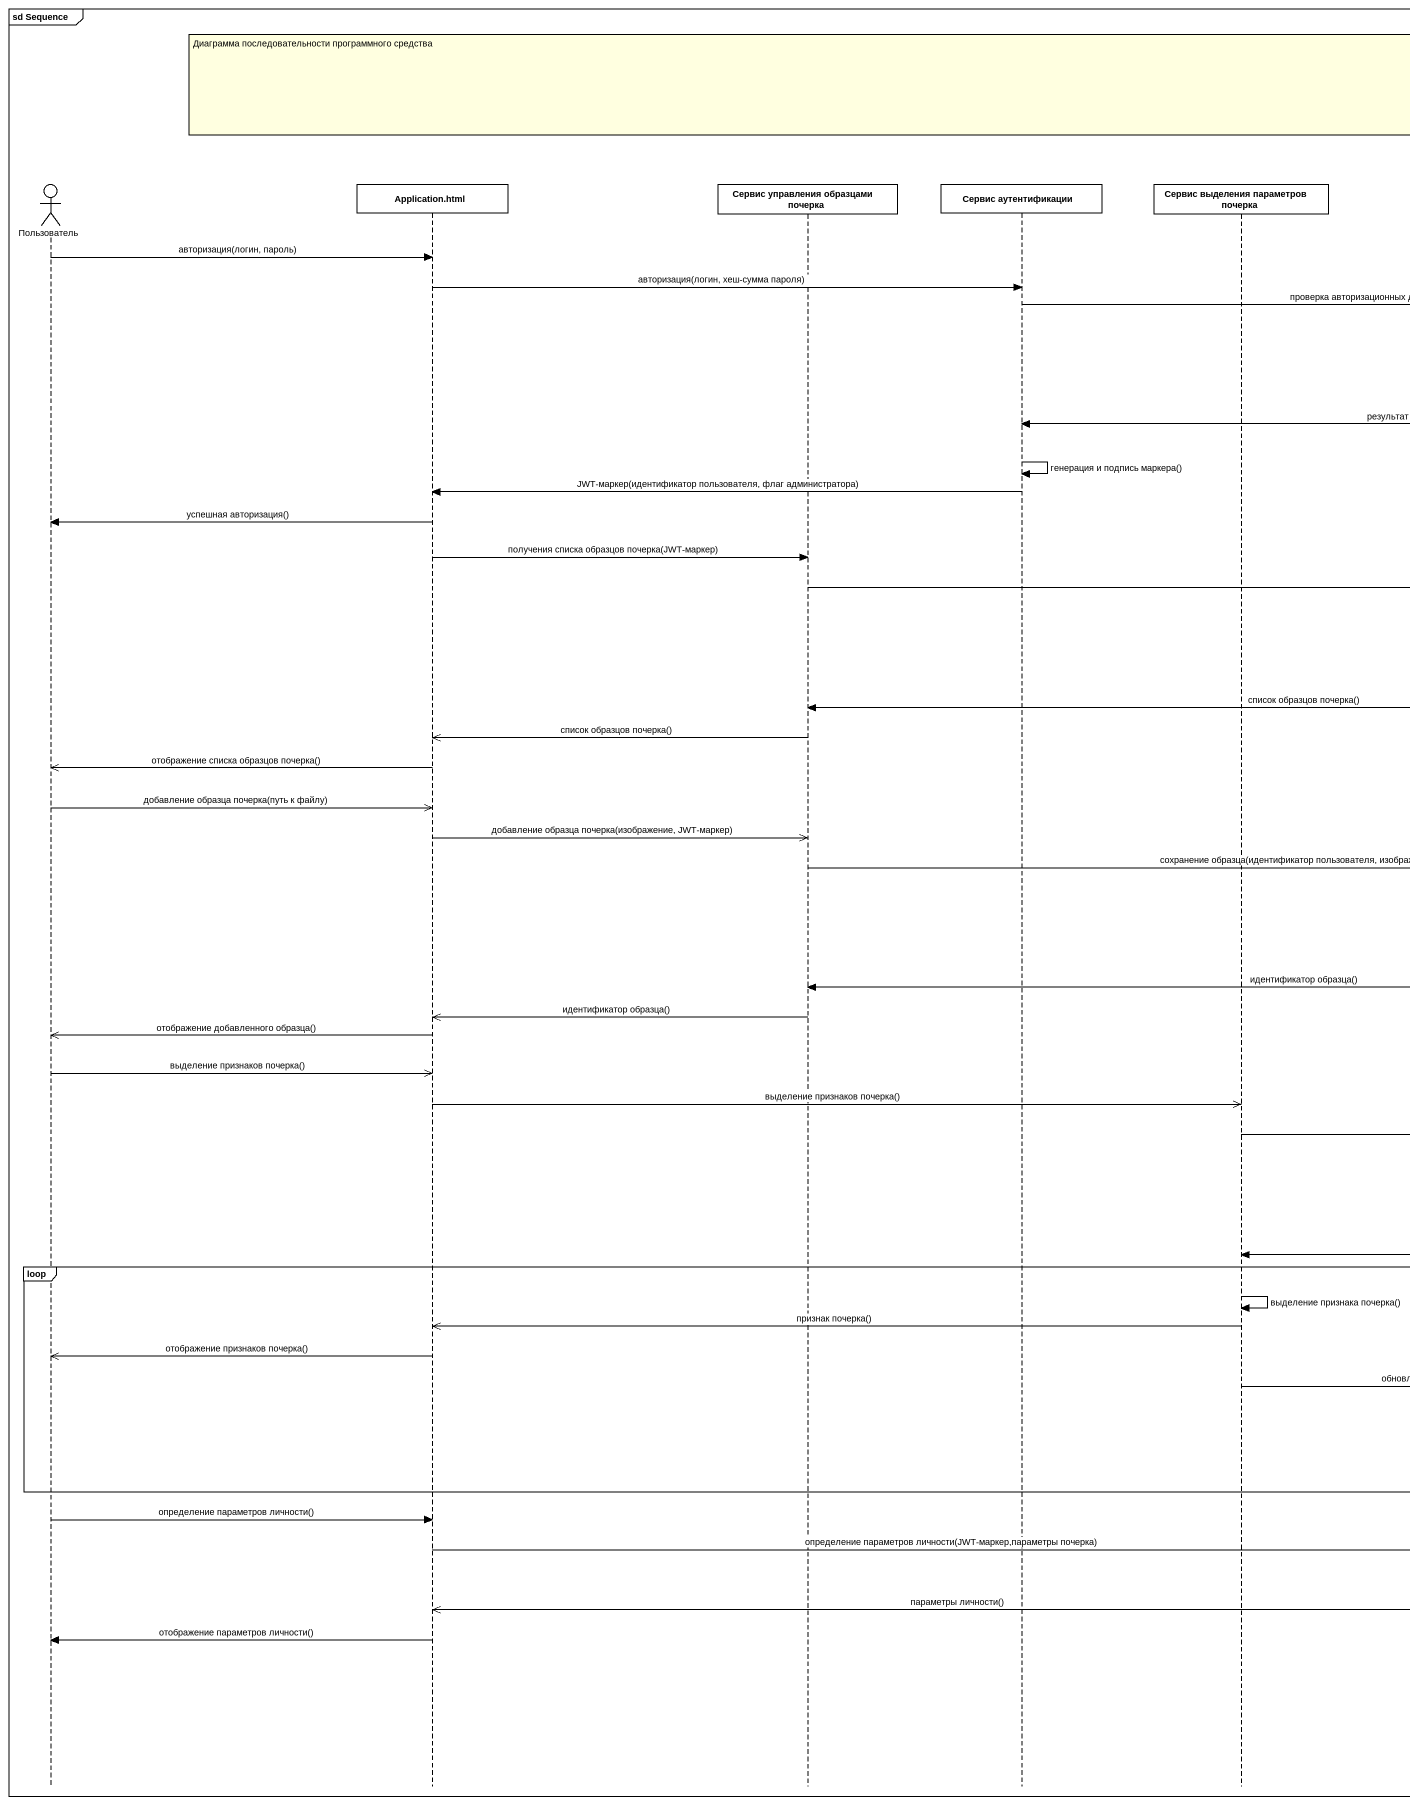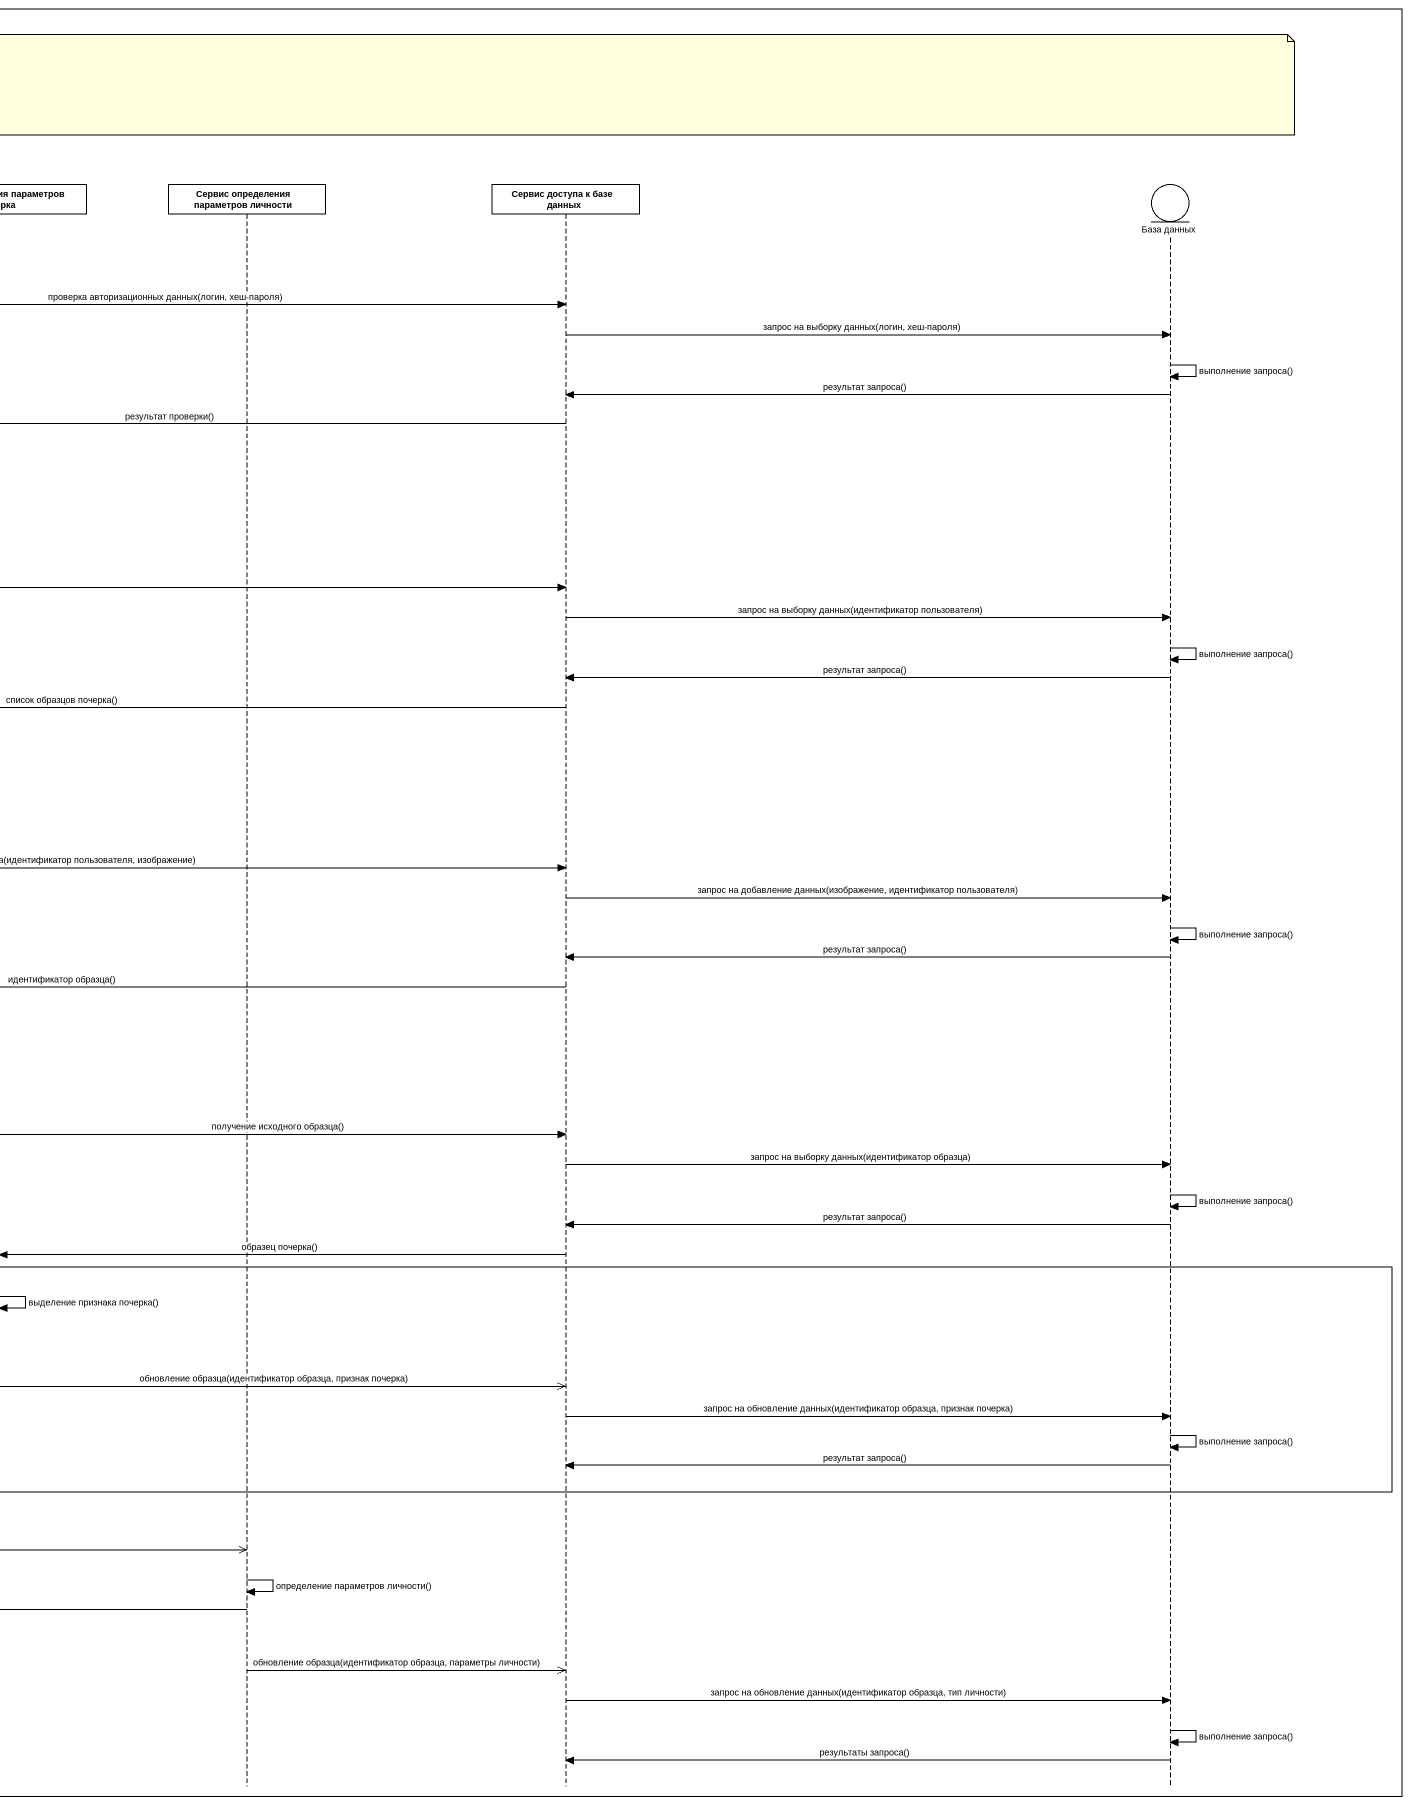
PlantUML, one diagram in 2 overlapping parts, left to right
@startuml
mainframe sd Sequence
hide footbox
actor Пользователь #FFFFFF
participant "Application.html" as Application_html #FFFFFF
participant "Сервис управления образцами почерка" as Сервис_управления_образцами #FFFFFF
participant "Сервис аутентификации" as Сервис_аутентификации #FFFFFF
participant "Сервис выделения параметров почерка" as Сервис_выделения_параметров #FFFFFF
participant "Сервис определения параметров личности" as Сервис_определения #FFFFFF
participant "Сервис доступа к базе данных" as Сервис_доступа_к_базе_данных #FFFFFF
entity "База данных" as База_данных #FFFFFF

note over Сервис_выделения_параметров : Диаграмма последовательности программного средства
Пользователь -> Application_html : авторизация(логин, пароль)
Application_html -> Сервис_аутентификации : авторизация(логин, хеш-сумма пароля)
Сервис_аутентификации -> Сервис_доступа_к_базе_данных : проверка авторизационных данных(логин, хеш-пароля)
Сервис_доступа_к_базе_данных -> База_данных : запрос на выборку данных(логин, хеш-пароля)
База_данных -> База_данных : выполнение запроса()
База_данных -> Сервис_доступа_к_базе_данных : результат запроса()
Сервис_доступа_к_базе_данных -> Сервис_аутентификации : результат проверки()
Сервис_аутентификации -> Сервис_аутентификации : генерация и подпись маркера()
Сервис_аутентификации -> Application_html : JWT-маркер(идентификатор пользователя, флаг администратора)
Application_html -> Пользователь : успешная авторизация()
Application_html -> Сервис_управления_образцами : получения списка образцов почерка(JWT-маркер)
Сервис_управления_образцами -> Сервис_доступа_к_базе_данных
Сервис_доступа_к_базе_данных -> База_данных : запрос на выборку данных(идентификатор пользователя)
База_данных -> База_данных : выполнение запроса()
База_данных -> Сервис_доступа_к_базе_данных : результат запроса()
Сервис_доступа_к_базе_данных -> Сервис_управления_образцами : список образцов почерка()
Сервис_управления_образцами ->> Application_html : список образцов почерка()
Application_html ->> Пользователь : отображение списка образцов почерка()
Пользователь ->> Application_html : добавление образца почерка(путь к файлу)
Application_html ->> Сервис_управления_образцами : добавление образца почерка(изображение, JWT-маркер)
Сервис_управления_образцами -> Сервис_доступа_к_базе_данных : сохранение образца(идентификатор пользователя, изображение)
Сервис_доступа_к_базе_данных -> База_данных : запрос на добавление данных(изображение, идентификатор пользователя)
База_данных -> База_данных : выполнение запроса()
База_данных -> Сервис_доступа_к_базе_данных : результат запроса()
Сервис_доступа_к_базе_данных -> Сервис_управления_образцами : идентификатор образца()
Сервис_управления_образцами ->> Application_html : идентификатор образца()
Application_html ->> Пользователь : отображение добавленного образца()
Пользователь ->> Application_html : выделение признаков почерка()
Application_html ->> Сервис_выделения_параметров : выделение признаков почерка()
Сервис_выделения_параметров -> Сервис_доступа_к_базе_данных : получение исходного образца()
Сервис_доступа_к_базе_данных -> База_данных : запрос на выборку данных(идентификатор образца)
База_данных -> База_данных : выполнение запроса()
База_данных -> Сервис_доступа_к_базе_данных : результат запроса()
Сервис_доступа_к_базе_данных -> Сервис_выделения_параметров : образец почерка()
loop
  Сервис_выделения_параметров -> Сервис_выделения_параметров : выделение признака почерка()
  Сервис_выделения_параметров ->> Application_html : признак почерка()
  Application_html ->> Пользователь : отображение признаков почерка()
  Сервис_выделения_параметров ->> Сервис_доступа_к_базе_данных : обновление образца(идентификатор образца, признак почерка)
  Сервис_доступа_к_базе_данных -> База_данных : запрос на обновление данных(идентификатор образца, признак почерка)
  База_данных -> База_данных : выполнение запроса()
  База_данных -> Сервис_доступа_к_базе_данных : результат запроса()
end
Пользователь -> Application_html : определение параметров личности()
Application_html ->> Сервис_определения : определение параметров личности(JWT-маркер,параметры почерка)
Сервис_определения -> Сервис_определения : определение параметров личности()
Сервис_определения ->> Application_html : параметры личности()
Application_html -> Пользователь : отображение параметров личности()
Сервис_определения ->> Сервис_доступа_к_базе_данных : обновление образца(идентификатор образца, параметры личности)
Сервис_доступа_к_базе_данных -> База_данных : запрос на обновление данных(идентификатор образца, тип личности)
База_данных -> База_данных : выполнение запроса()
База_данных -> Сервис_доступа_к_базе_данных : результаты запроса()
@enduml
